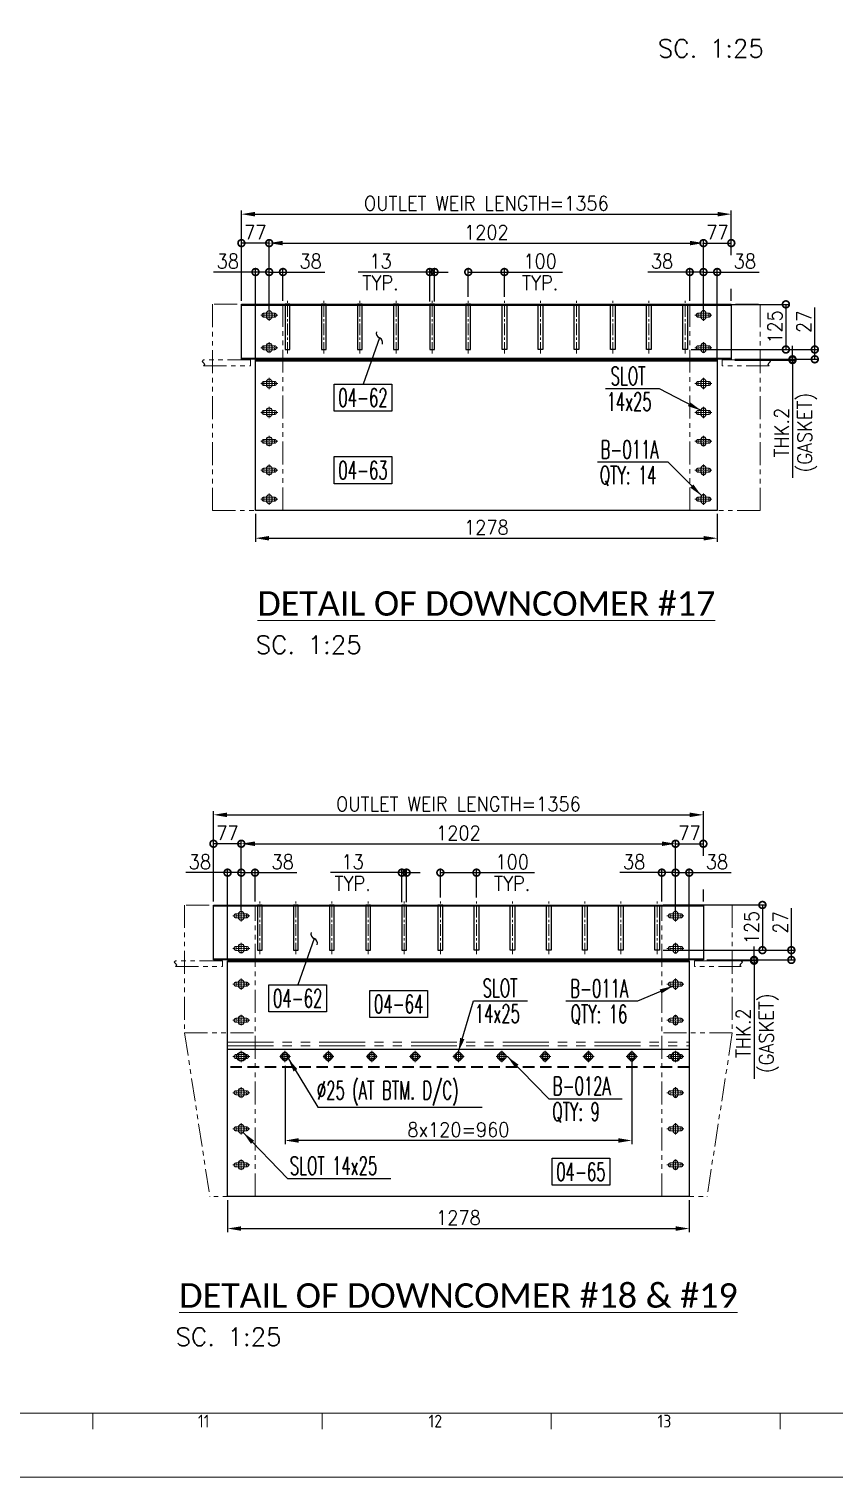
# Model space of a CAD drawing. Header units: inches. Extents: x -15980 to 45789, y -23276 to 2417.
# Drawn here: x 32023 to 34252, y -20343 to -16337 of the extents above; entities that cross this region are included whole.
import ezdxf
from ezdxf.enums import TextEntityAlignment as Align

# ---------------------------------------------------------------- set-up
doc = ezdxf.new("R2010")
doc.units = ezdxf.units.IN
doc.header["$MEASUREMENT"] = 0
for name, pattern in [('CENTER', [50.8, 31.75, -6.35, 6.35, -6.35]), ('HIDDEN', [9.525, 6.35, -3.175]), ('PHANTOMX2', [127, 63.5, -12.7, 12.7, -12.7, 12.7, -12.7])]:
    doc.linetypes.add(name, pattern=pattern)
for name, color, linetype, lineweight in [('CADRE', 254, 'Continuous', 5), ('Center line', 181, 'CENTER', 5), ('HATCH', 130, 'PHANTOMX2', 9), ('HIDDEN', 211, 'HIDDEN', 5), ('Plot Plan', 9, 'Continuous', 0), ('TEXT', 2, 'Continuous', 13)]:
    doc.layers.add(name, color=color, linetype=linetype, lineweight=lineweight)
doc.layers.add('dim', color=82, linetype='Continuous')
doc.styles.add('ISO Proportional', font='isocp.shx')
doc.styles.add('ROMANS', font='ROMANS.shx', dxfattribs={"width": 0.9, "bigfont": '@extfont2.shx'})
doc.styles.add('style4', font='calibri.ttf')
doc.dimstyles.new('1X25', dxfattribs={"dimscale": 25, "dimtxt": 1.6, "dimasz": 1.5, "dimexe": 0.4, "dimexo": 0.4, "dimgap": 0.4, "dimtad": 1, "dimdsep": 46, "dimtxsty": 'ROMANS', "dimcen": 0, "dimclrd": 256, "dimclre": 256, "dimclrt": 2, "dimadec": 0, "dimazin": 0, "dimtfac": 1, "dimtmove": 0, "dimatfit": 3, "dimfxl": 0.7, "dimlwd": -1, "dimlwe": -1, "dimarcsym": 1})

# ---------------------------------------------------------------- blocks, each defined once
blk = doc.blocks.new('A$C5ae93739')
blk.add_lwpolyline([(38.4, 0), (9.4, 0, -1), (9.4, 11), (38.4, 11, -1)], format="xyb", close=True)
at = {"layer": 'Center line', "ltscale": 0.2}
for p, q in [((0, 5.5), (47.8, 5.5)), ((9.4, 0), (9.4, 11)), ((38.4, 11), (38.4, 0))]:
    blk.add_line(p, q, dxfattribs=at)
blk = doc.blocks.new('A$C247175f1')
for p, q in [((223.5, 806.2), (28.5, 806.2)), ((28.5, 806.2), (28.5, 452.2)), ((223.5, 0), (223.5, 806.2)), ((3.6, 652.2), (0, 648.2)), ((0, 648.2), (3.6, 644.2)), ((133.5, 652.2), (3.6, 652.2)), ((7.3, 640.2), (3.6, 644.2)), ((133.5, 636.2), (133.5, 652.2)), ((3.6, 636.2), (7.3, 640.2)), ((3.6, 636.2), (133.5, 636.2)), ((28.5, 452.2), (98.5, 0)), ((28.5, 452.2), (223.5, 452.2)), ((223.5, 0), (98.5, 0))]:
    blk.add_line(p, q)
at = {"xscale": -1}
for p in [(209.4, 770.7), (209.4, 680.7), (209.4, 581.7), (209.4, 481.7), (209.4, 381.5), (209.4, 281.5), (209.4, 181.5), (209.4, 81.5)]:
    blk.add_blockref('A$C5ae93739', p, dxfattribs=at)
blk = doc.blocks.new('A$Cfd005bae')
blk.add_blockref('A$C247175f1', (0, 0))
at = {"xscale": -1}
blk.add_blockref('A$C247175f1', (1573.1, 0), dxfattribs=at)
blk = doc.blocks.new('A$C25e64056')
blk.add_lwpolyline([(11.6, 0, -1), (11.6, 14), (22.6, 14, -1), (22.6, 0)], format="xyb", close=True)
at = {"layer": 'Center line', "ltscale": 0.2}
for p, q in [((1.5, 7), (32.6, 7)), ((11.6, 0), (11.6, 14)), ((22.6, 14), (22.6, 0))]:
    blk.add_line(p, q, dxfattribs=at)
blk = doc.blocks.new('A$Caca27087')
blk.add_lwpolyline([(0, 136), (13, 136), (13, 11), (0, 11)], close=True)
at = {"layer": 'Center line'}
blk.add_line((6.5, 0), (6.5, 147), dxfattribs=at)
blk = doc.blocks.new('A$C2d475b11')
for p, q in [((0, 152), (1356, 152)), ((0, 0), (0, 152)), ((0, 150), (1356, 150)), ((1356, 152), (1356, 0)), ((1356, 2), (0, 2)), ((1356, 0), (0, 0))]:
    blk.add_line(p, q)
at = {"xscale": -1}
for p in [(134.5, 16), (234.5, 16), (334.5, 16), (434.5, 16), (534.5, 16), (634.5, 16)]:
    blk.add_blockref('A$Caca27087', p, dxfattribs=at)
for p in [(721.5, 16), (821.5, 16), (921.5, 16), (1021.5, 16), (1121.5, 16), (1221.5, 16)]:
    blk.add_blockref('A$Caca27087', p)
at = {"rotation": 270}
for p in [(70, 139.1), (70, 49.1)]:
    blk.add_blockref('A$C25e64056', p, dxfattribs=at)
at = {"xscale": -1, "rotation": 90}
for p in [(1286, 139.1), (1286, 49.1)]:
    blk.add_blockref('A$C25e64056', p, dxfattribs=at)
blk = doc.blocks.new('A$C7fc5b9c9')
for p, q in [((0, 295.2), (1278, 295.2)), ((0, 50), (0, 295.2)), ((0, 293.2), (1278, 293.2)), ((1278, 295.2), (1278, 50))]:
    blk.add_line(p, q)
at = {"layer": 'HATCH', "ltscale": 2}
for p, q in [((0, 70), (1278, 70)), ((0, 60), (1278, 60))]:
    blk.add_line(p, q, dxfattribs=at)
at = {"layer": 'HIDDEN', "ltscale": 5}
blk.add_line((1278, 2), (0, 2), dxfattribs=at)
blk.add_lwpolyline([(1278, 50), (1278, 0), (0, 0), (0, 50)], dxfattribs=at)
at = {"rotation": 270}
for p in [(31, 247.3), (31, 147.3), (31, 47.1), (152, 47.1), (272, 47.1), (392, 47.1), (512, 47.1), (632, 47.1)]:
    blk.add_blockref('A$C25e64056', p, dxfattribs=at)
at = {"rotation": 90}
for p, xscale in [((1247, 247.3), -1.000000000000002), ((1247, 147.3), -1.000000000000002), ((766, 47.1), -1), ((886, 47.1), -1), ((1006, 47.1), -1), ((1126, 47.1), -1), ((1247, 47.1), -1.000000000000002)]:
    blk.add_blockref('A$C25e64056', p, dxfattribs=dict(at, xscale=xscale))
blk = doc.blocks.new('A$Cb4d753b1')
blk.add_circle((14.8, 14.8), 12.5)
at = {"layer": 'Center line', "ltscale": 0.2}
for p, q in [((29.6, 14.8), (0, 14.8)), ((14.8, 29.6), (14.8, 0))]:
    blk.add_line(p, q, dxfattribs=at)
blk = doc.blocks.new('A$C1f479be9')
blk.add_lwpolyline([(1278, 407), (1278, 0), (0, 0), (0, 407)], close=True)
blk.add_blockref('A$Cb4d753b1', (23.2, 372.2))
at = {"xscale": -1}
blk.add_blockref('A$Cb4d753b1', (1254.8, 372.2), dxfattribs=at)
for p, rotation in [((176.1, 394), 180), ((296.1, 394), 180), ((416.1, 394), 180), ((536.1, 394), 180), ((656.1, 394), 180), ((31, 304.1), 270), ((31, 204.1), 270), ((31, 104.1), 270)]:
    blk.add_blockref('A$C25e64056', p, dxfattribs=dict(rotation=rotation))
for p, rotation in [((741.9, 394), 180), ((861.9, 394), 180), ((981.9, 394), 180), ((1101.9, 394), 180), ((1247, 304.1), 90), ((1247, 204.1), 90), ((1247, 104.1), 90)]:
    blk.add_blockref('A$C25e64056', p, dxfattribs=dict(at, rotation=rotation))
blk = doc.blocks.new('A$C3be0aef1')
for name, p in [('A$C2d475b11', (108.5, 654.2)), ('A$C7fc5b9c9', (147.5, 357)), ('A$C1f479be9', (147.5, 0))]:
    blk.add_blockref(name, p)
at = {"layer": 'HATCH', "ltscale": 2}
blk.add_blockref('A$Cfd005bae', (0, 0), dxfattribs=at)
blk = doc.blocks.new('*D874')
at = {"layer": 'Defpoints', "color": 0, "transparency": 16777216}
for p in [(32573, -19567), (33851, -19567), (33851, -19655.8)]:
    blk.add_point(p, dxfattribs=at)
at = {"layer": 'dim', "transparency": 16777216}
for p, q in [((32573, -19577), (32573, -19665.8)), ((33851, -19577), (33851, -19665.8)), ((32610.5, -19655.8), (33813.5, -19655.8))]:
    blk.add_line(p, q, dxfattribs=at)
for points in [[(32610.5, -19649.6), (32610.5, -19662.1), (32573, -19655.8)], [(33813.5, -19649.6), (33813.5, -19662.1), (33851, -19655.8)]]:
    blk.add_solid(points, dxfattribs=at)
at = {"layer": 'dim', "color": 2, "transparency": 16777216, "insert": (33212, -19625.8), "char_height": 40, "attachment_point": 5, "style": 'ROMANS'}
blk.add_mtext('1278', dxfattribs=at)
blk = doc.blocks.new('*D884')
at = {"layer": 'Defpoints', "color": 0, "transparency": 16777216}
for p in [(33890, -18511.3), (32534, -18760.7), (33890, -18760.7)]:
    blk.add_point(p, dxfattribs=at)
at = {"layer": 'dim', "transparency": 16777216}
for p, q in [((32534, -18750.7), (32534, -18501.3)), ((33890, -18624.5), (33890, -18501.3)), ((32571.5, -18511.3), (33852.5, -18511.3)), ((33890, -18750.7), (33890, -18718.2))]:
    blk.add_line(p, q, dxfattribs=at)
for points in [[(32571.5, -18505.1), (32571.5, -18517.6), (32534, -18511.3)], [(33852.5, -18505.1), (33852.5, -18517.6), (33890, -18511.3)]]:
    blk.add_solid(points, dxfattribs=at)
at = {"layer": 'dim', "color": 2, "transparency": 16777216, "insert": (33212, -18481.3), "char_height": 40, "attachment_point": 5, "style": 'ROMANS'}
blk.add_mtext('OUTLET WEIR LENGTH=1356', dxfattribs=at)
blk = doc.blocks.new('*D875')
at = {"layer": 'Defpoints', "color": 0, "transparency": 16777216}
for p in [(33813, -18591.3), (32611, -18785.2), (33813, -18785.2)]:
    blk.add_point(p, dxfattribs=at)
at = {"layer": 'dim', "transparency": 16777216}
for p, q in [((32611, -18775.2), (32611, -18581.3)), ((33813, -18775.2), (33813, -18581.3)), ((32648.5, -18591.3), (33775.5, -18591.3))]:
    blk.add_line(p, q, dxfattribs=at)
for points in [[(32648.5, -18585.1), (32648.5, -18597.6), (32611, -18591.3)], [(33775.5, -18585.1), (33775.5, -18597.6), (33813, -18591.3)]]:
    blk.add_solid(points, dxfattribs=at)
at = {"layer": 'dim', "color": 2, "transparency": 16777216, "insert": (33212, -18561.3), "char_height": 40, "attachment_point": 5, "style": 'ROMANS'}
blk.add_mtext('1202', dxfattribs=at)
blk = doc.blocks.new('_DotSmall')
at = {"color": 0, "linetype": 'ByBlock', "const_width": 0.5}
blk.add_lwpolyline([(-0.0625, 0, 1), (0.0625, 0, 1)], format="xyb", close=True, dxfattribs=at)
blk = doc.blocks.new('*D876')
at = {"layer": 'Defpoints', "color": 0, "transparency": 16777216}
for p in [(33775, -18671.3), (33775, -18760.7), (33813, -18785.2)]:
    blk.add_point(p, dxfattribs=at)
at = {"layer": 'dim', "transparency": 16777216}
for p, q in [((33775, -18750.7), (33775, -18661.3)), ((33813, -18775.2), (33813, -18661.3)), ((33775, -18671.3), (33659.2, -18671.3)), ((33813, -18671.3), (33775, -18671.3))]:
    blk.add_line(p, q, dxfattribs=at)
at = {"layer": 'dim', "transparency": 16777216, "xscale": 37.5, "yscale": 37.5, "zscale": 37.5, "rotation": 180}
blk.add_blockref('_DotSmall', (33775, -18671.3), dxfattribs=at)
at = {"layer": 'dim', "transparency": 16777216, "xscale": 37.5, "yscale": 37.5, "zscale": 37.5}
blk.add_blockref('_DotSmall', (33813, -18671.3), dxfattribs=at)
at = {"layer": 'dim', "color": 2, "transparency": 16777216, "insert": (33698.4, -18641.3), "char_height": 40, "attachment_point": 5, "style": 'ROMANS'}
blk.add_mtext('38', dxfattribs=at)
blk = doc.blocks.new('*D885')
at = {"layer": 'Defpoints', "color": 0, "transparency": 16777216}
for p in [(33851, -18671.3), (33813, -18785.2), (33851, -18920.8)]:
    blk.add_point(p, dxfattribs=at)
at = {"layer": 'dim', "transparency": 16777216}
for p, q in [((33813, -18775.2), (33813, -18661.3)), ((33851, -18910.8), (33851, -18661.3)), ((33813, -18671.3), (33851, -18671.3)), ((33851, -18671.3), (33966.8, -18671.3))]:
    blk.add_line(p, q, dxfattribs=at)
at = {"layer": 'dim', "transparency": 16777216, "xscale": 37.5, "yscale": 37.5, "zscale": 37.5, "rotation": 180}
blk.add_blockref('_DotSmall', (33813, -18671.3), dxfattribs=at)
at = {"layer": 'dim', "transparency": 16777216, "xscale": 37.5, "yscale": 37.5, "zscale": 37.5}
blk.add_blockref('_DotSmall', (33851, -18671.3), dxfattribs=at)
at = {"layer": 'dim', "color": 2, "transparency": 16777216, "insert": (33927.6, -18641.3), "char_height": 40, "attachment_point": 5, "style": 'ROMANS'}
blk.add_mtext('38', dxfattribs=at)
blk = doc.blocks.new('*D886')
at = {"layer": 'Defpoints', "color": 0, "transparency": 16777216}
for p in [(33890, -18591.3), (33813, -18785.2), (33890, -18760.7)]:
    blk.add_point(p, dxfattribs=at)
at = {"layer": 'dim', "transparency": 16777216}
for p, q in [((33813, -18624.5), (33813, -18581.3)), ((33890, -18624.5), (33890, -18581.3)), ((33813, -18591.3), (33890, -18591.3)), ((33813, -18775.2), (33813, -18718.2)), ((33890, -18750.7), (33890, -18718.2))]:
    blk.add_line(p, q, dxfattribs=at)
at = {"layer": 'dim', "transparency": 16777216, "xscale": 37.5, "yscale": 37.5, "zscale": 37.5, "rotation": 180}
blk.add_blockref('_DotSmall', (33813, -18591.3), dxfattribs=at)
at = {"layer": 'dim', "transparency": 16777216, "xscale": 37.5, "yscale": 37.5, "zscale": 37.5}
blk.add_blockref('_DotSmall', (33890, -18591.3), dxfattribs=at)
at = {"layer": 'dim', "color": 2, "transparency": 16777216, "insert": (33851.5, -18561.3), "char_height": 40, "attachment_point": 5, "style": 'ROMANS'}
blk.add_mtext('77', dxfattribs=at)
blk = doc.blocks.new('*D877')
at = {"layer": 'Defpoints', "color": 0, "transparency": 16777216}
for p in [(32649, -18671.3), (32611, -18785.2), (32649, -18760.7)]:
    blk.add_point(p, dxfattribs=at)
at = {"layer": 'dim', "transparency": 16777216}
for p, q in [((32611, -18775.2), (32611, -18661.3)), ((32649, -18750.7), (32649, -18661.3)), ((32611, -18671.3), (32649, -18671.3)), ((32649, -18671.3), (32764.8, -18671.3))]:
    blk.add_line(p, q, dxfattribs=at)
at = {"layer": 'dim', "transparency": 16777216, "xscale": 37.5, "yscale": 37.5, "zscale": 37.5, "rotation": 180}
blk.add_blockref('_DotSmall', (32611, -18671.3), dxfattribs=at)
at = {"layer": 'dim', "transparency": 16777216, "xscale": 37.5, "yscale": 37.5, "zscale": 37.5}
blk.add_blockref('_DotSmall', (32649, -18671.3), dxfattribs=at)
at = {"layer": 'dim', "color": 2, "transparency": 16777216, "insert": (32725.6, -18641.3), "char_height": 40, "attachment_point": 5, "style": 'ROMANS'}
blk.add_mtext('38', dxfattribs=at)
blk = doc.blocks.new('*D887')
at = {"layer": 'Defpoints', "color": 0, "transparency": 16777216}
for p in [(32573, -18671.3), (32611, -18785.2), (32573, -18920.8)]:
    blk.add_point(p, dxfattribs=at)
at = {"layer": 'dim', "transparency": 16777216}
for p, q in [((32573, -18910.8), (32573, -18661.3)), ((32611, -18775.2), (32611, -18661.3)), ((32573, -18671.3), (32457.2, -18671.3)), ((32611, -18671.3), (32573, -18671.3))]:
    blk.add_line(p, q, dxfattribs=at)
at = {"layer": 'dim', "transparency": 16777216, "xscale": 37.5, "yscale": 37.5, "zscale": 37.5, "rotation": 180}
blk.add_blockref('_DotSmall', (32573, -18671.3), dxfattribs=at)
at = {"layer": 'dim', "transparency": 16777216, "xscale": 37.5, "yscale": 37.5, "zscale": 37.5}
blk.add_blockref('_DotSmall', (32611, -18671.3), dxfattribs=at)
at = {"layer": 'dim', "color": 2, "transparency": 16777216, "insert": (32496.4, -18641.3), "char_height": 40, "attachment_point": 5, "style": 'ROMANS'}
blk.add_mtext('38', dxfattribs=at)
blk = doc.blocks.new('*D888')
at = {"layer": 'Defpoints', "color": 0, "transparency": 16777216}
for p in [(32534, -18591.3), (32534, -18760.7), (32611, -18785.2)]:
    blk.add_point(p, dxfattribs=at)
at = {"layer": 'dim', "transparency": 16777216}
for p, q in [((32534, -18624.5), (32534, -18581.3)), ((32611, -18624.5), (32611, -18581.3)), ((32611, -18591.3), (32534, -18591.3)), ((32534, -18750.7), (32534, -18718.2)), ((32611, -18775.2), (32611, -18718.2))]:
    blk.add_line(p, q, dxfattribs=at)
at = {"layer": 'dim', "transparency": 16777216, "xscale": 37.5, "yscale": 37.5, "zscale": 37.5, "rotation": 180}
blk.add_blockref('_DotSmall', (32534, -18591.3), dxfattribs=at)
at = {"layer": 'dim', "transparency": 16777216, "xscale": 37.5, "yscale": 37.5, "zscale": 37.5}
blk.add_blockref('_DotSmall', (32611, -18591.3), dxfattribs=at)
at = {"layer": 'dim', "color": 2, "transparency": 16777216, "insert": (32572.5, -18561.3), "char_height": 40, "attachment_point": 5, "style": 'ROMANS'}
blk.add_mtext('77', dxfattribs=at)
blk = doc.blocks.new('*D878')
at = {"layer": 'Defpoints', "color": 0, "transparency": 16777216}
for p in [(33162, -18671.3), (33162, -18749.7), (33262, -18749.7)]:
    blk.add_point(p, dxfattribs=at)
at = {"layer": 'dim', "transparency": 16777216}
for p, q in [((33162, -18739.7), (33162, -18661.3)), ((33262, -18739.7), (33262, -18661.3)), ((33162, -18671.3), (33262, -18671.3)), ((33262, -18671.3), (33422.4, -18671.3))]:
    blk.add_line(p, q, dxfattribs=at)
at = {"layer": 'dim', "transparency": 16777216, "xscale": 37.5, "yscale": 37.5, "zscale": 37.5, "rotation": 180}
blk.add_blockref('_DotSmall', (33162, -18671.3), dxfattribs=at)
at = {"layer": 'dim', "transparency": 16777216, "xscale": 37.5, "yscale": 37.5, "zscale": 37.5}
blk.add_blockref('_DotSmall', (33262, -18671.3), dxfattribs=at)
at = {"layer": 'dim', "color": 2, "transparency": 16777216, "char_height": 40, "attachment_point": 5, "style": 'ROMANS'}
for s, insert in [('100', (33360.9, -18641.3)), ('TYP.', (33360.9, -18701.3))]:
    blk.add_mtext(s, dxfattribs=dict(at, insert=insert))
blk = doc.blocks.new('*D879')
at = {"layer": 'Defpoints', "color": 0, "transparency": 16777216}
for p in [(33055.5, -18671.3), (33055.5, -18762.7), (33068.5, -18762.7)]:
    blk.add_point(p, dxfattribs=at)
at = {"layer": 'dim', "transparency": 16777216}
for p, q in [((33055.5, -18752.7), (33055.5, -18661.3)), ((33068.5, -18752.7), (33068.5, -18661.3)), ((33055.5, -18671.3), (32857.6, -18671.3)), ((33068.5, -18671.3), (33055.5, -18671.3)), ((33068.5, -18671.3), (33106, -18671.3))]:
    blk.add_line(p, q, dxfattribs=at)
at = {"layer": 'dim', "transparency": 16777216, "xscale": 37.5, "yscale": 37.5, "zscale": 37.5}
blk.add_blockref('_DotSmall', (33055.5, -18671.3), dxfattribs=at)
at = {"layer": 'dim', "transparency": 16777216, "xscale": 37.5, "yscale": 37.5, "zscale": 37.5, "rotation": 180}
blk.add_blockref('_DotSmall', (33068.5, -18671.3), dxfattribs=at)
at = {"layer": 'dim', "color": 2, "transparency": 16777216, "char_height": 40, "attachment_point": 5, "style": 'ROMANS'}
for s, insert in [('13', (32919.1, -18641.3)), ('TYP.', (32919.1, -18701.3))]:
    blk.add_mtext(s, dxfattribs=dict(at, insert=insert))
blk = doc.blocks.new('*D880')
at = {"layer": 'Defpoints', "color": 0, "transparency": 16777216}
for p in [(33692, -19180), (32732, -19195.5), (32732, -19412.2)]:
    blk.add_point(p, dxfattribs=at)
at = {"layer": 'dim', "transparency": 16777216}
for p, q in [((32732, -19205.5), (32732, -19422.2)), ((33692, -19190), (33692, -19422.2)), ((33654.5, -19412.2), (32769.5, -19412.2))]:
    blk.add_line(p, q, dxfattribs=at)
for points in [[(32769.5, -19405.9), (32769.5, -19418.4), (32732, -19412.2)], [(33654.5, -19405.9), (33654.5, -19418.4), (33692, -19412.2)]]:
    blk.add_solid(points, dxfattribs=at)
at = {"layer": 'dim', "color": 2, "transparency": 16777216, "insert": (33212, -19382.2), "char_height": 40, "attachment_point": 5, "style": 'ROMANS'}
blk.add_mtext('8x120=960', dxfattribs=at)
blk = doc.blocks.new('*D881')
at = {"layer": 'Defpoints', "color": 0, "transparency": 16777216}
for p in [(33768.5, -18760.7), (33768.5, -18885.7), (34053.5, -18885.7)]:
    blk.add_point(p, dxfattribs=at)
at = {"layer": 'dim', "transparency": 16777216}
for p, q in [((33778.5, -18760.7), (34063.5, -18760.7)), ((34053.5, -18760.7), (34053.5, -18885.7)), ((33778.5, -18885.7), (34063.5, -18885.7))]:
    blk.add_line(p, q, dxfattribs=at)
at = {"layer": 'dim', "transparency": 16777216, "xscale": 37.5, "yscale": 37.5, "zscale": 37.5}
for p, rotation in [((34053.5, -18760.7), 90), ((34053.5, -18885.7), 270)]:
    blk.add_blockref('_DotSmall', p, dxfattribs=dict(at, rotation=rotation))
at = {"layer": 'dim', "color": 2, "transparency": 16777216, "insert": (34023.5, -18823.2), "char_height": 40, "attachment_point": 5, "rotation": 90, "style": 'ROMANS'}
blk.add_mtext('125', dxfattribs=at)
blk = doc.blocks.new('*D882')
at = {"layer": 'Defpoints', "color": 0, "transparency": 16777216}
for p in [(33768.5, -18885.7), (33890, -18912.7), (34133.5, -18912.7)]:
    blk.add_point(p, dxfattribs=at)
at = {"layer": 'dim', "transparency": 16777216}
for p, q in [((34133.5, -18885.7), (34133.5, -18769.9)), ((33778.5, -18885.7), (34143.5, -18885.7)), ((34133.5, -18912.7), (34133.5, -18885.7)), ((33900, -18912.7), (34143.5, -18912.7))]:
    blk.add_line(p, q, dxfattribs=at)
at = {"layer": 'dim', "transparency": 16777216, "xscale": 37.5, "yscale": 37.5, "zscale": 37.5}
for p, rotation in [((34133.5, -18885.7), 90), ((34133.5, -18912.7), 270)]:
    blk.add_blockref('_DotSmall', p, dxfattribs=dict(at, rotation=rotation))
at = {"layer": 'dim', "color": 2, "transparency": 16777216, "insert": (34103.5, -18809.1), "char_height": 40, "attachment_point": 5, "rotation": 90, "style": 'ROMANS'}
blk.add_mtext('27', dxfattribs=at)
blk = doc.blocks.new('*D883')
at = {"layer": 'Defpoints', "color": 0, "transparency": 16777216}
for p in [(33890, -18912.7), (33890, -18914.7), (34030.4, -18914.7)]:
    blk.add_point(p, dxfattribs=at)
at = {"layer": 'dim', "transparency": 16777216}
for p, q in [((34030.4, -18912.7), (34030.4, -18875.2)), ((33900, -18912.7), (34040.4, -18912.7)), ((33900, -18914.7), (34040.4, -18914.7)), ((34030.4, -18912.7), (34030.4, -18914.7)), ((34030.4, -18914.7), (34030.4, -19241.2))]:
    blk.add_line(p, q, dxfattribs=at)
at = {"layer": 'dim', "transparency": 16777216, "xscale": 37.5, "yscale": 37.5, "zscale": 37.5}
for p, rotation in [((34030.4, -18912.7), 270), ((34030.4, -18914.7), 90)]:
    blk.add_blockref('_DotSmall', p, dxfattribs=dict(at, rotation=rotation))
at = {"layer": 'dim', "color": 2, "transparency": 16777216, "char_height": 40, "attachment_point": 5, "rotation": 90, "style": 'ROMANS'}
for s, insert in [('(GASKET)', (34070.9, -19115.4)), ('THK.2', (34000.4, -19115.4))]:
    blk.add_mtext(s, dxfattribs=dict(at, insert=insert))
blk = doc.blocks.new('A$Cd8253e16')
for p, q in [((-24.9, 416), (-28.5, 412)), ((-28.5, 412), (-24.9, 408)), ((105, 416), (-24.9, 416)), ((-21.3, 404), (-24.9, 408)), ((-24.9, 400), (-21.3, 404)), ((105, 400), (105, 416)), ((-24.9, 400), (105, 400))]:
    blk.add_line(p, q)
blk.add_lwpolyline([(195, 570), (0, 570), (0, 0), (195, 0)], close=True)
at = {"xscale": -1}
for p in [(180.9, 534.5), (180.9, 444.5), (180.9, 345.5), (180.9, 265.5), (180.9, 185.5), (180.9, 105.5), (180.9, 25.5)]:
    blk.add_blockref('A$C5ae93739', p, dxfattribs=at)
blk = doc.blocks.new('A$C943ffa6b')
blk.add_blockref('A$Cd8253e16', (28.5, 0))
at = {"xscale": -1}
blk.add_blockref('A$Cd8253e16', (1544.5, 0), dxfattribs=at)
blk = doc.blocks.new('A$C1c929f32')
for p, q in [((0, 0), (0, 416)), ((0, 416), (1278, 416)), ((0, 414), (1278, 414)), ((1278, 416), (1278, 0)), ((1278, 0), (0, 0))]:
    blk.add_line(p, q)
at = {"rotation": 270}
for p in [(31, 368.1), (31, 288.1), (31, 208.1), (31, 128.1), (31, 48.1)]:
    blk.add_blockref('A$C25e64056', p, dxfattribs=at)
at = {"xscale": -1, "rotation": 90}
for p in [(1247, 368.1), (1247, 288.1), (1247, 208.1), (1247, 128.1), (1247, 48.1)]:
    blk.add_blockref('A$C25e64056', p, dxfattribs=at)
blk = doc.blocks.new('A$C3679a93f')
for name, p in [('A$C2d475b11', (108.5, 418)), ('A$C1c929f32', (147.5, 0))]:
    blk.add_blockref(name, p)
at = {"layer": 'HATCH', "ltscale": 2}
blk.add_blockref('A$C943ffa6b', (0, 0), dxfattribs=at)
blk = doc.blocks.new('*D890')
at = {"layer": 'Defpoints', "color": 0, "transparency": 16777216}
for p in [(32650.3, -17669.1), (33928.3, -17669.1), (33928.3, -17746.1)]:
    blk.add_point(p, dxfattribs=at)
at = {"layer": 'dim', "transparency": 16777216}
for p, q in [((32650.3, -17679.1), (32650.3, -17756.1)), ((33928.3, -17679.1), (33928.3, -17756.1)), ((32687.8, -17746.1), (33890.8, -17746.1))]:
    blk.add_line(p, q, dxfattribs=at)
for points in [[(32687.8, -17739.9), (32687.8, -17752.4), (32650.3, -17746.1)], [(33890.8, -17739.9), (33890.8, -17752.4), (33928.3, -17746.1)]]:
    blk.add_solid(points, dxfattribs=at)
at = {"layer": 'dim', "color": 2, "transparency": 16777216, "insert": (33289.3, -17716.1), "char_height": 40, "attachment_point": 5, "style": 'ROMANS'}
blk.add_mtext('1278', dxfattribs=at)
blk = doc.blocks.new('*D899')
at = {"layer": 'Defpoints', "color": 0, "transparency": 16777216}
for p in [(33967.3, -16849.7), (32611.3, -17099.1), (33967.3, -17099.1)]:
    blk.add_point(p, dxfattribs=at)
at = {"layer": 'dim', "transparency": 16777216}
for p, q in [((32611.3, -17089.1), (32611.3, -16839.7)), ((32648.8, -16849.7), (33929.8, -16849.7)), ((33967.3, -16962.8), (33967.3, -16839.7)), ((33967.3, -17089.1), (33967.3, -17056.6))]:
    blk.add_line(p, q, dxfattribs=at)
for points in [[(32648.8, -16843.4), (32648.8, -16855.9), (32611.3, -16849.7)], [(33929.8, -16843.4), (33929.8, -16855.9), (33967.3, -16849.7)]]:
    blk.add_solid(points, dxfattribs=at)
at = {"layer": 'dim', "color": 2, "transparency": 16777216, "insert": (33289.3, -16819.7), "char_height": 40, "attachment_point": 5, "style": 'ROMANS'}
blk.add_mtext('OUTLET WEIR LENGTH=1356', dxfattribs=at)
blk = doc.blocks.new('*D891')
at = {"layer": 'Defpoints', "color": 0, "transparency": 16777216}
for p in [(33890.3, -16929.7), (32688.3, -17123.5), (33890.3, -17123.5)]:
    blk.add_point(p, dxfattribs=at)
at = {"layer": 'dim', "transparency": 16777216}
for p, q in [((32688.3, -17113.5), (32688.3, -16919.7)), ((32725.8, -16929.7), (33852.8, -16929.7)), ((33890.3, -17113.5), (33890.3, -16919.7))]:
    blk.add_line(p, q, dxfattribs=at)
for points in [[(32725.8, -16923.4), (32725.8, -16935.9), (32688.3, -16929.7)], [(33852.8, -16923.4), (33852.8, -16935.9), (33890.3, -16929.7)]]:
    blk.add_solid(points, dxfattribs=at)
at = {"layer": 'dim', "color": 2, "transparency": 16777216, "insert": (33289.3, -16899.7), "char_height": 40, "attachment_point": 5, "style": 'ROMANS'}
blk.add_mtext('1202', dxfattribs=at)
blk = doc.blocks.new('*D892')
at = {"layer": 'Defpoints', "color": 0, "transparency": 16777216}
for p in [(33852.3, -17009.7), (33852.3, -17099.1), (33890.3, -17123.5)]:
    blk.add_point(p, dxfattribs=at)
at = {"layer": 'dim', "transparency": 16777216}
for p, q in [((33852.3, -17009.7), (33736.5, -17009.7)), ((33852.3, -17089.1), (33852.3, -16999.7)), ((33890.3, -17009.7), (33852.3, -17009.7)), ((33890.3, -17113.5), (33890.3, -16999.7))]:
    blk.add_line(p, q, dxfattribs=at)
at = {"layer": 'dim', "transparency": 16777216, "xscale": 37.5, "yscale": 37.5, "zscale": 37.5, "rotation": 180}
blk.add_blockref('_DotSmall', (33852.3, -17009.7), dxfattribs=at)
at = {"layer": 'dim', "transparency": 16777216, "xscale": 37.5, "yscale": 37.5, "zscale": 37.5}
blk.add_blockref('_DotSmall', (33890.3, -17009.7), dxfattribs=at)
at = {"layer": 'dim', "color": 2, "transparency": 16777216, "insert": (33775.7, -16979.7), "char_height": 40, "attachment_point": 5, "style": 'ROMANS'}
blk.add_mtext('38', dxfattribs=at)
blk = doc.blocks.new('*D900')
at = {"layer": 'Defpoints', "color": 0, "transparency": 16777216}
for p in [(33928.3, -17009.7), (33890.3, -17123.5), (33928.3, -17259.2)]:
    blk.add_point(p, dxfattribs=at)
at = {"layer": 'dim', "transparency": 16777216}
for p, q in [((33890.3, -17113.5), (33890.3, -16999.7)), ((33890.3, -17009.7), (33928.3, -17009.7)), ((33928.3, -17249.2), (33928.3, -16999.7)), ((33928.3, -17009.7), (34044.1, -17009.7))]:
    blk.add_line(p, q, dxfattribs=at)
at = {"layer": 'dim', "transparency": 16777216, "xscale": 37.5, "yscale": 37.5, "zscale": 37.5, "rotation": 180}
blk.add_blockref('_DotSmall', (33890.3, -17009.7), dxfattribs=at)
at = {"layer": 'dim', "transparency": 16777216, "xscale": 37.5, "yscale": 37.5, "zscale": 37.5}
blk.add_blockref('_DotSmall', (33928.3, -17009.7), dxfattribs=at)
at = {"layer": 'dim', "color": 2, "transparency": 16777216, "insert": (34004.9, -16979.7), "char_height": 40, "attachment_point": 5, "style": 'ROMANS'}
blk.add_mtext('38', dxfattribs=at)
blk = doc.blocks.new('*D901')
at = {"layer": 'Defpoints', "color": 0, "transparency": 16777216}
for p in [(33967.3, -16929.7), (33967.3, -17099.1), (33890.3, -17123.5)]:
    blk.add_point(p, dxfattribs=at)
at = {"layer": 'dim', "transparency": 16777216}
for p, q in [((33890.3, -16962.8), (33890.3, -16919.7)), ((33890.3, -16929.7), (33967.3, -16929.7)), ((33967.3, -16962.8), (33967.3, -16919.7)), ((33890.3, -17113.5), (33890.3, -17056.6)), ((33967.3, -17089.1), (33967.3, -17056.6))]:
    blk.add_line(p, q, dxfattribs=at)
at = {"layer": 'dim', "transparency": 16777216, "xscale": 37.5, "yscale": 37.5, "zscale": 37.5, "rotation": 180}
blk.add_blockref('_DotSmall', (33890.3, -16929.7), dxfattribs=at)
at = {"layer": 'dim', "transparency": 16777216, "xscale": 37.5, "yscale": 37.5, "zscale": 37.5}
blk.add_blockref('_DotSmall', (33967.3, -16929.7), dxfattribs=at)
at = {"layer": 'dim', "color": 2, "transparency": 16777216, "insert": (33928.8, -16899.7), "char_height": 40, "attachment_point": 5, "style": 'ROMANS'}
blk.add_mtext('77', dxfattribs=at)
blk = doc.blocks.new('*D893')
at = {"layer": 'Defpoints', "color": 0, "transparency": 16777216}
for p in [(32726.3, -17009.7), (32726.3, -17099.1), (32688.3, -17123.5)]:
    blk.add_point(p, dxfattribs=at)
at = {"layer": 'dim', "transparency": 16777216}
for p, q in [((32688.3, -17113.5), (32688.3, -16999.7)), ((32688.3, -17009.7), (32726.3, -17009.7)), ((32726.3, -17089.1), (32726.3, -16999.7)), ((32726.3, -17009.7), (32842.1, -17009.7))]:
    blk.add_line(p, q, dxfattribs=at)
at = {"layer": 'dim', "transparency": 16777216, "xscale": 37.5, "yscale": 37.5, "zscale": 37.5, "rotation": 180}
blk.add_blockref('_DotSmall', (32688.3, -17009.7), dxfattribs=at)
at = {"layer": 'dim', "transparency": 16777216, "xscale": 37.5, "yscale": 37.5, "zscale": 37.5}
blk.add_blockref('_DotSmall', (32726.3, -17009.7), dxfattribs=at)
at = {"layer": 'dim', "color": 2, "transparency": 16777216, "insert": (32802.9, -16979.7), "char_height": 40, "attachment_point": 5, "style": 'ROMANS'}
blk.add_mtext('38', dxfattribs=at)
blk = doc.blocks.new('*D902')
at = {"layer": 'Defpoints', "color": 0, "transparency": 16777216}
for p in [(32650.3, -17009.7), (32688.3, -17123.5), (32650.3, -17259.2)]:
    blk.add_point(p, dxfattribs=at)
at = {"layer": 'dim', "transparency": 16777216}
for p, q in [((32650.3, -17009.7), (32534.5, -17009.7)), ((32650.3, -17249.2), (32650.3, -16999.7)), ((32688.3, -17009.7), (32650.3, -17009.7)), ((32688.3, -17113.5), (32688.3, -16999.7))]:
    blk.add_line(p, q, dxfattribs=at)
at = {"layer": 'dim', "transparency": 16777216, "xscale": 37.5, "yscale": 37.5, "zscale": 37.5, "rotation": 180}
blk.add_blockref('_DotSmall', (32650.3, -17009.7), dxfattribs=at)
at = {"layer": 'dim', "transparency": 16777216, "xscale": 37.5, "yscale": 37.5, "zscale": 37.5}
blk.add_blockref('_DotSmall', (32688.3, -17009.7), dxfattribs=at)
at = {"layer": 'dim', "color": 2, "transparency": 16777216, "insert": (32573.7, -16979.7), "char_height": 40, "attachment_point": 5, "style": 'ROMANS'}
blk.add_mtext('38', dxfattribs=at)
blk = doc.blocks.new('*D903')
at = {"layer": 'Defpoints', "color": 0, "transparency": 16777216}
for p in [(32611.3, -16929.7), (32611.3, -17099.1), (32688.3, -17123.5)]:
    blk.add_point(p, dxfattribs=at)
at = {"layer": 'dim', "transparency": 16777216}
for p, q in [((32611.3, -16962.8), (32611.3, -16919.7)), ((32688.3, -16929.7), (32611.3, -16929.7)), ((32688.3, -16962.8), (32688.3, -16919.7)), ((32611.3, -17089.1), (32611.3, -17056.6)), ((32688.3, -17113.5), (32688.3, -17056.6))]:
    blk.add_line(p, q, dxfattribs=at)
at = {"layer": 'dim', "transparency": 16777216, "xscale": 37.5, "yscale": 37.5, "zscale": 37.5, "rotation": 180}
blk.add_blockref('_DotSmall', (32611.3, -16929.7), dxfattribs=at)
at = {"layer": 'dim', "transparency": 16777216, "xscale": 37.5, "yscale": 37.5, "zscale": 37.5}
blk.add_blockref('_DotSmall', (32688.3, -16929.7), dxfattribs=at)
at = {"layer": 'dim', "color": 2, "transparency": 16777216, "insert": (32649.8, -16899.7), "char_height": 40, "attachment_point": 5, "style": 'ROMANS'}
blk.add_mtext('77', dxfattribs=at)
blk = doc.blocks.new('*D894')
at = {"layer": 'Defpoints', "color": 0, "transparency": 16777216}
for p in [(33239.3, -17009.7), (33239.3, -17088.1), (33339.3, -17088.1)]:
    blk.add_point(p, dxfattribs=at)
at = {"layer": 'dim', "transparency": 16777216}
for p, q in [((33239.3, -17078.1), (33239.3, -16999.7)), ((33239.3, -17009.7), (33339.3, -17009.7)), ((33339.3, -17078.1), (33339.3, -16999.7)), ((33339.3, -17009.7), (33499.7, -17009.7))]:
    blk.add_line(p, q, dxfattribs=at)
at = {"layer": 'dim', "transparency": 16777216, "xscale": 37.5, "yscale": 37.5, "zscale": 37.5, "rotation": 180}
blk.add_blockref('_DotSmall', (33239.3, -17009.7), dxfattribs=at)
at = {"layer": 'dim', "transparency": 16777216, "xscale": 37.5, "yscale": 37.5, "zscale": 37.5}
blk.add_blockref('_DotSmall', (33339.3, -17009.7), dxfattribs=at)
at = {"layer": 'dim', "color": 2, "transparency": 16777216, "char_height": 40, "attachment_point": 5, "style": 'ROMANS'}
for s, insert in [('100', (33438.2, -16979.7)), ('TYP.', (33438.2, -17039.7))]:
    blk.add_mtext(s, dxfattribs=dict(at, insert=insert))
blk = doc.blocks.new('*D895')
at = {"layer": 'Defpoints', "color": 0, "transparency": 16777216}
for p in [(33132.8, -17009.7), (33132.8, -17101.1), (33145.8, -17101.1)]:
    blk.add_point(p, dxfattribs=at)
at = {"layer": 'dim', "transparency": 16777216}
for p, q in [((33132.8, -17009.7), (32934.9, -17009.7)), ((33132.8, -17091.1), (33132.8, -16999.7)), ((33145.8, -17009.7), (33132.8, -17009.7)), ((33145.8, -17091.1), (33145.8, -16999.7)), ((33145.8, -17009.7), (33183.3, -17009.7))]:
    blk.add_line(p, q, dxfattribs=at)
at = {"layer": 'dim', "transparency": 16777216, "xscale": 37.5, "yscale": 37.5, "zscale": 37.5}
blk.add_blockref('_DotSmall', (33132.8, -17009.7), dxfattribs=at)
at = {"layer": 'dim', "transparency": 16777216, "xscale": 37.5, "yscale": 37.5, "zscale": 37.5, "rotation": 180}
blk.add_blockref('_DotSmall', (33145.8, -17009.7), dxfattribs=at)
at = {"layer": 'dim', "color": 2, "transparency": 16777216, "char_height": 40, "attachment_point": 5, "style": 'ROMANS'}
for s, insert in [('13', (32996.4, -16979.7)), ('TYP.', (32996.4, -17039.7))]:
    blk.add_mtext(s, dxfattribs=dict(at, insert=insert))
blk = doc.blocks.new('*D896')
at = {"layer": 'Defpoints', "color": 0, "transparency": 16777216}
for p in [(33845.8, -17099.1), (33845.8, -17224.1), (34118.4, -17224.1)]:
    blk.add_point(p, dxfattribs=at)
at = {"layer": 'dim', "transparency": 16777216}
for p, q in [((33855.8, -17099.1), (34128.4, -17099.1)), ((34118.4, -17099.1), (34118.4, -17224.1)), ((33855.8, -17224.1), (34128.4, -17224.1))]:
    blk.add_line(p, q, dxfattribs=at)
at = {"layer": 'dim', "transparency": 16777216, "xscale": 37.5, "yscale": 37.5, "zscale": 37.5}
for p, rotation in [((34118.4, -17099.1), 90), ((34118.4, -17224.1), 270)]:
    blk.add_blockref('_DotSmall', p, dxfattribs=dict(at, rotation=rotation))
at = {"layer": 'dim', "color": 2, "transparency": 16777216, "insert": (34088.4, -17161.6), "char_height": 40, "attachment_point": 5, "rotation": 90, "style": 'ROMANS'}
blk.add_mtext('125', dxfattribs=at)
blk = doc.blocks.new('*D897')
at = {"layer": 'Defpoints', "color": 0, "transparency": 16777216}
for p in [(33845.8, -17224.1), (33967.3, -17251.1), (34198.4, -17251.1)]:
    blk.add_point(p, dxfattribs=at)
at = {"layer": 'dim', "transparency": 16777216}
for p, q in [((34198.4, -17224.1), (34198.4, -17108.3)), ((33855.8, -17224.1), (34208.4, -17224.1)), ((34198.4, -17251.1), (34198.4, -17224.1)), ((33977.3, -17251.1), (34208.4, -17251.1))]:
    blk.add_line(p, q, dxfattribs=at)
at = {"layer": 'dim', "transparency": 16777216, "xscale": 37.5, "yscale": 37.5, "zscale": 37.5}
for p, rotation in [((34198.4, -17224.1), 90), ((34198.4, -17251.1), 270)]:
    blk.add_blockref('_DotSmall', p, dxfattribs=dict(at, rotation=rotation))
at = {"layer": 'dim', "color": 2, "transparency": 16777216, "insert": (34168.4, -17147.4), "char_height": 40, "attachment_point": 5, "rotation": 90, "style": 'ROMANS'}
blk.add_mtext('27', dxfattribs=at)
blk = doc.blocks.new('*D898')
at = {"layer": 'Defpoints', "color": 0, "transparency": 16777216}
for p in [(33967.3, -17251.1), (33967.3, -17253.1), (34136.7, -17253.1)]:
    blk.add_point(p, dxfattribs=at)
at = {"layer": 'dim', "transparency": 16777216}
for p, q in [((34136.7, -17251.1), (34136.7, -17213.6)), ((33977.3, -17251.1), (34146.7, -17251.1)), ((33977.3, -17253.1), (34146.7, -17253.1)), ((34136.7, -17251.1), (34136.7, -17253.1)), ((34136.7, -17253.1), (34136.7, -17579.5))]:
    blk.add_line(p, q, dxfattribs=at)
at = {"layer": 'dim', "transparency": 16777216, "xscale": 37.5, "yscale": 37.5, "zscale": 37.5}
for p, rotation in [((34136.7, -17251.1), 270), ((34136.7, -17253.1), 90)]:
    blk.add_blockref('_DotSmall', p, dxfattribs=dict(at, rotation=rotation))
at = {"layer": 'dim', "color": 2, "transparency": 16777216, "char_height": 40, "attachment_point": 5, "rotation": 90, "style": 'ROMANS'}
for s, insert in [('(GASKET)', (34177.1, -17453.8)), ('THK.2', (34106.7, -17453.8))]:
    blk.add_mtext(s, dxfattribs=dict(at, insert=insert))
blk = doc.blocks.new('A$Ceb6babff')
at = {"layer": 'CADRE', "color": 2}
for p, q in [((6518.3, 132.6), (6518.3, 176.8)), ((7152.5, 132.6), (7152.5, 176.8)), ((7786.6, 132.6), (7786.6, 176.8)), ((8420.8, 132.6), (8420.8, 176.8))]:
    blk.add_line(p, q, dxfattribs=at)
at = {"layer": 'CADRE', "color": 8}
blk.add_lwpolyline([(0, 0), (10500, 0), (10500, 7424.2), (0, 7424.2)], close=True, dxfattribs=at)
at = {"layer": 'CADRE', "color": 4}
blk.add_lwpolyline([(176.8, 7247.5), (10323.2, 7247.5), (10323.2, 176.8), (176.8, 176.8)], close=True, dxfattribs=at)
at = {"layer": 'Plot Plan', "linetype": 'ByBlock'}
blk.add_lwpolyline([(10500, 0), (0, 0), (0, 7424.2), (10500, 7424.2)], close=True, dxfattribs=at)
at = {"layer": 'CADRE', "color": 2, "style": 'ISO Proportional'}
for s, p in [('11', (6824.9, 154.7)), ('12', (7466, 154.7)), ('13', (8100.2, 154.7))]:
    blk.add_text(s, height=35.35, dxfattribs=at).set_placement(p, align=Align.MIDDLE)

msp = doc.modelspace()

# ---------------------------------------------------------------- linework, layer by layer
at = {"layer": 'dim'}
for points in [[(33027.929, -17319.719), (33027.929, -17394.719), (32867.929, -17394.719), (32867.929, -17319.719)], [(33027.929, -17520.394), (33027.929, -17595.394), (32867.929, -17595.394), (32867.929, -17520.394)], [(32847.172, -18981.377), (32847.172, -19056.377), (32687.172, -19056.377), (32687.172, -18981.377)], [(33126.702, -18997.217), (33126.702, -19072.217), (32966.702, -19072.217), (32966.702, -18997.217)], [(33631.039, -19461.195), (33631.039, -19536.195), (33471.039, -19536.195), (33471.039, -19461.195)]]:
    msp.add_lwpolyline(points, close=True, dxfattribs=at)

# ---------------------------------------------------------------- block references
for name, p in [('A$Ceb6babff', (25682.079, -20343.245)), ('A$C3679a93f', (32502.763, -17669.072)), ('A$C3be0aef1', (32425.464, -19566.974))]:
    msp.add_blockref(name, p)

# ---------------------------------------------------------------- texts
at = {"layer": 'TEXT', "ltscale": 0.5, "style": 'ROMANS'}
for p in [(33763.975, -16416.154), (32650.837, -18065.966), (32428.967, -19980.324)]:
    msp.add_text('SC. 1:25', height=50, dxfattribs=at).set_placement(p)
at = {"layer": 'TEXT', "ltscale": 0.5, "style": 'ROMANS', "width": 0.6}
for s, p in [('SLOT', (33633.392, -17322.418)), ('14x25', (33622.226, -17393.319)), ('SLOT', (33279.179, -19015.415)), ('14x25', (33257.488, -19086.316)), ('%%C25 (AT BTM. D/C)', (32820.373, -19298.462)), ('SLOT 14x25', (32745.635, -19507.139))]:
    msp.add_text(s, height=50, dxfattribs=at).set_placement(p)
for s, p in [('04-62', (32947.929, -17357.219)), ('04-63', (32947.929, -17557.894)), ('04-62', (32767.172, -19018.877)), ('04-64', (33046.702, -19034.717)), ('04-65', (33551.039, -19498.695))]:
    msp.add_text(s, height=50, rotation=359.999944, dxfattribs=at).set_placement(p, align=Align.MIDDLE_CENTER)
for s, rotation, p in [('B-011A', 0.000056, (33605.581, -17525.669)), ('QTY: 14', 359.999979, (33603.513, -17596.57)), ('B-011A', 0.000056, (33521.408, -19016.46)), ('QTY: 16', 359.999979, (33522.66, -19087.362)), ('B-012A', 359.999944, (33473.139, -19286.488)), ('QTY: 9', 0.000021, (33472.175, -19357.389))]:
    msp.add_text(s, height=50, rotation=rotation, dxfattribs=at).set_placement(p)
at = {"layer": 'TEXT', "style": 'style4'}
for s, p in [('%%UDETAIL OF DOWNCOMER #17', (33289.294, -17926.622)), ('%%UDETAIL OF DOWNCOMER #18 & #19', (33211.995, -19840.979))]:
    msp.add_text(s, height=67.5, dxfattribs=at).set_placement(p, align=Align.MIDDLE_CENTER)

# ---------------------------------------------------------------- dimensions: what is measured, and where the dimension line sits
at = {"layer": 'dim'}
dim = msp.add_linear_dim(base=(33967.294, -16849.686), p1=(32611.294, -17099.072), p2=(33967.294, -17099.072), text='OUTLET WEIR LENGTH=<>', dimstyle='1X25', dxfattribs=at)
dim.commit()
dim.dimension.update_dxf_attribs({"geometry": '*D899', "text_midpoint": (33289.294, -16849.686), "dimtype": 160})
for base, p1, p2, override, picture, middle in [((32611.294, -16929.686), (32688.294, -17123.514), (32611.294, -17099.072), {"dimblk1": 'DotSmall', "dimblk2": 'DotSmall', "dimsah": 1, "dimtmove": 0}, '*D903', (32649.794, -16929.686)), ((33890.294, -16929.686), (32688.294, -17123.514), (33890.294, -17123.514), {"dimtmove": 0}, '*D891', (33289.294, -16929.686)), ((32650.294, -17009.686), (32688.294, -17123.514), (32650.294, -17259.176), {"dimblk1": 'DotSmall', "dimblk2": 'DotSmall', "dimsah": 1, "dimtmove": 0}, '*D902', (32573.651, -17009.686)), ((32726.294, -17009.686), (32688.294, -17123.514), (32726.294, -17099.072), {"dimblk1": 'DotSmall', "dimblk2": 'DotSmall', "dimsah": 1, "dimtmove": 0}, '*D893', (32802.937, -17009.686)), ((32533.995, -18591.344), (32610.995, -18785.171), (32533.995, -18760.73), {"dimblk1": 'DotSmall', "dimblk2": 'DotSmall', "dimsah": 1, "dimtmove": 0}, '*D888', (32572.495, -18591.344)), ((33812.995, -18591.344), (32610.995, -18785.171), (33812.995, -18785.171), {"dimtmove": 0}, '*D875', (33211.995, -18591.344)), ((32572.995, -18671.344), (32610.995, -18785.171), (32572.995, -18920.833), {"dimblk1": 'DotSmall', "dimblk2": 'DotSmall', "dimsah": 1, "dimtmove": 0}, '*D887', (32496.352, -18671.344)), ((32648.995, -18671.344), (32610.995, -18785.171), (32648.995, -18760.73), {"dimblk1": 'DotSmall', "dimblk2": 'DotSmall', "dimsah": 1, "dimtmove": 0}, '*D877', (32725.638, -18671.344))]:
    dim = msp.add_linear_dim(base=base, p1=p1, p2=p2, dimstyle='1X25', override=override, dxfattribs=at)
    dim.commit()
    dim.dimension.update_dxf_attribs({"geometry": picture, "text_midpoint": middle, "dimtype": 160})
for base, p1, p2, angle, picture, middle in [((33967.294, -16929.686), (33890.294, -17123.514), (33967.294, -17099.072), 180, '*D901', (33928.794, -16929.686)), ((33852.294, -17009.686), (33890.294, -17123.514), (33852.294, -17099.072), 180, '*D892', (33775.651, -17009.686)), ((33928.294, -17009.686), (33890.294, -17123.514), (33928.294, -17259.176), 180, '*D900', (34004.937, -17009.686)), ((34118.43, -17224.072), (33845.794, -17099.072), (33845.794, -17224.072), 90, '*D896', (34118.43, -17161.572)), ((34198.43, -17251.072), (33845.794, -17224.072), (33967.294, -17251.072), 90, '*D897', (34198.43, -17147.43)), ((33889.995, -18591.344), (33812.995, -18785.171), (33889.995, -18760.73), 180, '*D886', (33851.495, -18591.344)), ((33774.995, -18671.344), (33812.995, -18785.171), (33774.995, -18760.73), 180, '*D876', (33698.352, -18671.344)), ((33850.995, -18671.344), (33812.995, -18785.171), (33850.995, -18920.833), 180, '*D885', (33927.638, -18671.344)), ((34053.517, -18885.73), (33768.495, -18760.73), (33768.495, -18885.73), 90, '*D881', (34053.517, -18823.23)), ((34133.517, -18912.73), (33768.495, -18885.73), (33889.995, -18912.73), 90, '*D882', (34133.517, -18809.087))]:
    dim = msp.add_linear_dim(base=base, p1=p1, p2=p2, angle=angle, dimstyle='1X25', override={"dimblk1": 'DotSmall', "dimblk2": 'DotSmall', "dimsah": 1, "dimtmove": 0}, dxfattribs=at)
    dim.commit()
    dim.dimension.update_dxf_attribs({"geometry": picture, "text_midpoint": middle, "dimtype": 160})
for base, p1, p2, text, override, picture, middle in [((33132.794, -17009.686), (33145.794, -17101.072), (33132.794, -17101.072), '<>\\XTYP.', {"dimblk1": 'DotSmall', "dimblk2": 'DotSmall', "dimsah": 1, "dimtmove": 0}, '*D895', (32996.365, -17009.686)), ((33239.294, -17009.686), (33339.294, -17088.065), (33239.294, -17088.065), '<>\\XTYP.', {"dimblk1": 'DotSmall', "dimblk2": 'DotSmall', "dimsah": 1, "dimtmove": 0}, '*D894', (33438.223, -17009.686)), ((33889.995, -18511.344), (32533.995, -18760.73), (33889.995, -18760.73), 'OUTLET WEIR LENGTH=<>', {"dimtmove": 0}, '*D884', (33211.995, -18511.344)), ((33055.495, -18671.344), (33068.495, -18762.73), (33055.495, -18762.73), '<>\\XTYP.', {"dimblk1": 'DotSmall', "dimblk2": 'DotSmall', "dimsah": 1, "dimtmove": 0}, '*D879', (32919.067, -18671.344)), ((33161.995, -18671.344), (33261.995, -18749.722), (33161.995, -18749.722), '<>\\XTYP.', {"dimblk1": 'DotSmall', "dimblk2": 'DotSmall', "dimsah": 1, "dimtmove": 0}, '*D878', (33360.924, -18671.344))]:
    dim = msp.add_linear_dim(base=base, p1=p1, p2=p2, text=text, dimstyle='1X25', override=override, dxfattribs=at)
    dim.commit()
    dim.dimension.update_dxf_attribs({"geometry": picture, "text_midpoint": middle, "dimtype": 160})
for base, p1, p2, picture, middle in [((34136.66, -17253.072), (33967.294, -17251.072), (33967.294, -17253.072), '*D898', (34136.66, -17453.787)), ((34030.403, -18914.73), (33889.995, -18912.73), (33889.995, -18914.73), '*D883', (34030.403, -19115.444))]:
    dim = msp.add_linear_dim(base=base, p1=p1, p2=p2, angle=90, text='THK.<>\\X(GASKET)', dimstyle='1X25', override={"dimblk1": 'DotSmall', "dimblk2": 'DotSmall', "dimsah": 1}, dxfattribs=at)
    dim.commit()
    dim.dimension.update_dxf_attribs({"geometry": picture, "text_midpoint": middle, "dimtype": 160})
for base, p1, p2, picture, middle in [((33928.294, -17746.111), (32650.294, -17669.072), (33928.294, -17669.072), '*D890', (33289.294, -17716.111)), ((33850.995, -19655.802), (32572.995, -19566.974), (33850.995, -19566.974), '*D874', (33211.995, -19625.802))]:
    dim = msp.add_linear_dim(base=base, p1=p1, p2=p2, dimstyle='1X25', override={"dimdec": 0}, dxfattribs=at)
    dim.commit()
    dim.dimension.update_dxf_attribs({"geometry": picture, "text_midpoint": middle})
dim = msp.add_linear_dim(base=(32731.995, -19412.17), p1=(33691.995, -19179.974), p2=(32731.995, -19195.533), text='8x120=<>', dimstyle='1X25', dxfattribs=at)
dim.commit()
dim.dimension.update_dxf_attribs({"geometry": '*D880', "text_midpoint": (33211.995, -19382.17)})

# ---------------------------------------------------------------- leaders
for points in [[(32993.494, -17191.936), (32947.929, -17319.719)], [(32812.738, -18853.593), (32767.172, -18981.377)]]:
    msp.add_leader(points, dimstyle='1X25', override={"dimgap": 0.4, "dimtad": 0, "dimldrblk": 'Integral'}, dxfattribs=at)
for points in [[(33883.454, -17392.572), (33768.38, -17332.869), (33619.196, -17332.869)], [(33884.707, -17628.355), (33792.152, -17536.12), (33596.927, -17536.12)], [(33805.995, -18985.23), (33707.98, -19026.911), (33509.572, -19026.911)], [(33211.995, -19166.203), (33254.191, -19025.865), (33403.375, -19025.865)], [(32741.225, -19185.898), (32822.961, -19319.752), (33277.842, -19319.752)], [(33347.554, -19179.974), (33462.649, -19296.938), (33665.123, -19296.938)], [(32616.251, -19390.098), (32739.03, -19517.589), (33025.27, -19517.589)]]:
    msp.add_leader(points, dimstyle='1X25', dxfattribs=at)

doc.saveas('drawing.dxf')
